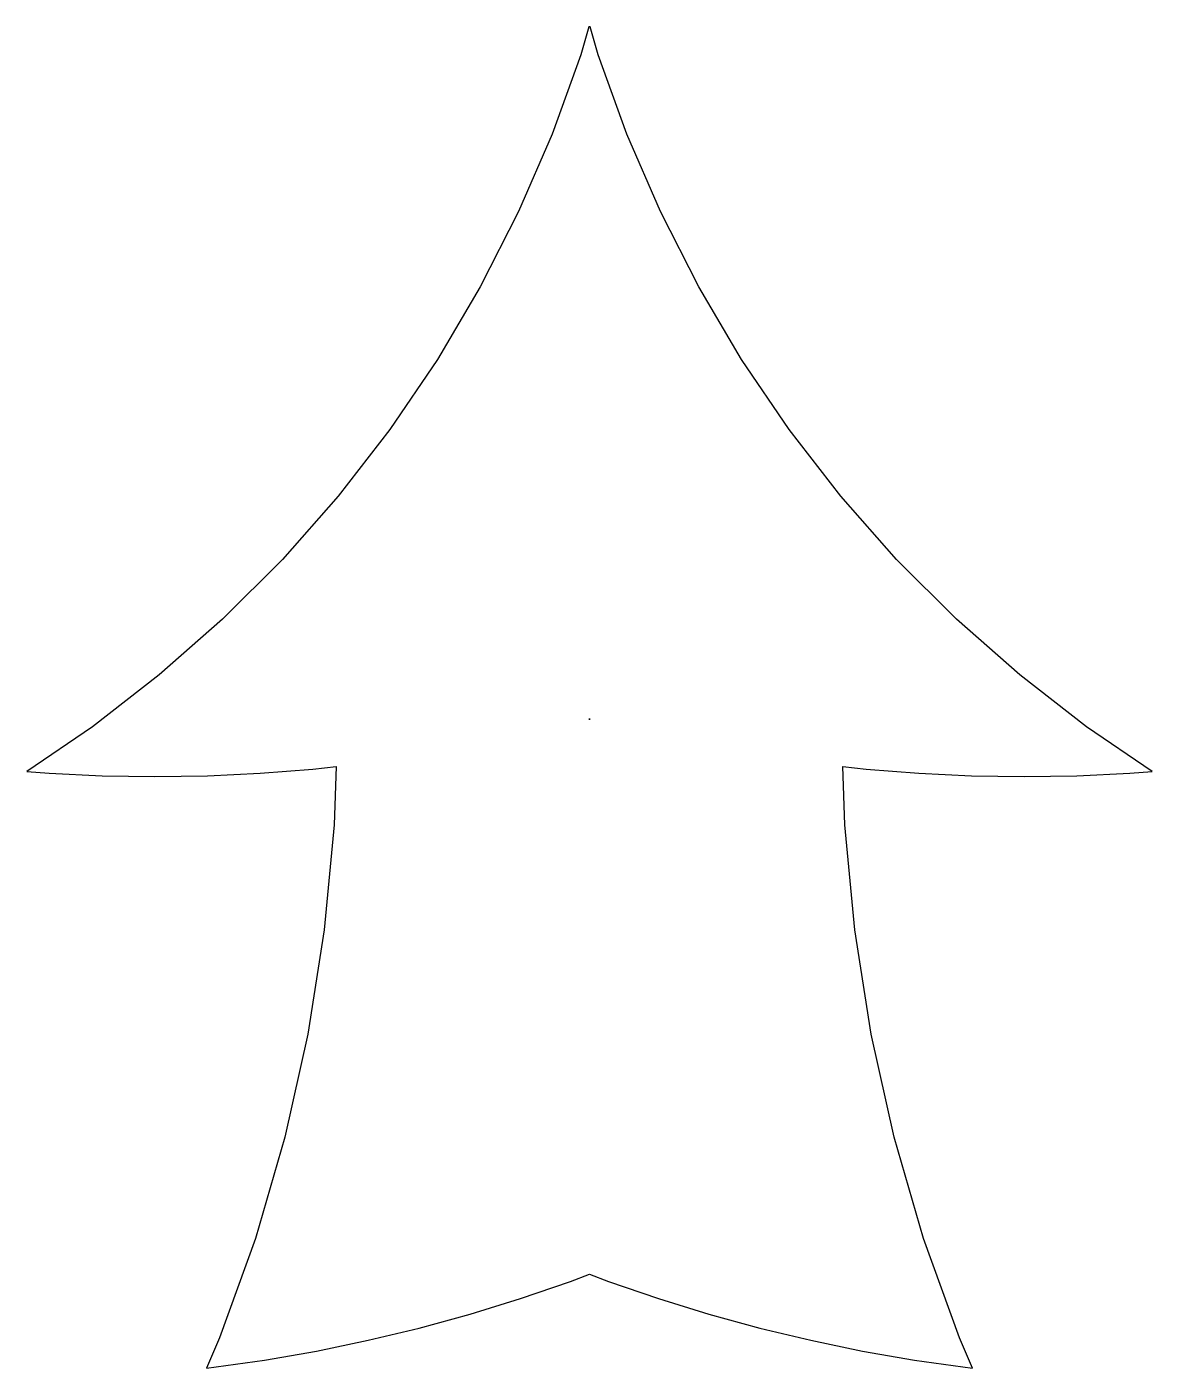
# Model space of a CAD drawing. Header units: metres. Extents: x -3.35 to 3.35, y -3.86 to 4.12.
import ezdxf

# ---------------------------------------------------------------- set-up
doc = ezdxf.new("R2010")
doc.units = ezdxf.units.M

msp = doc.modelspace()

# ---------------------------------------------------------------- linework, layer by layer
for p, q in [((-0.0037, 4.1219), (-0.052, 3.9557)), ((0.0037, 4.1219), (-0.0037, 4.1219)), ((0.052, 3.9557), (0.0037, 4.1219)), ((-0.052, 3.9557), (-0.2222, 3.4829)), ((0.2222, 3.4829), (0.052, 3.9557)), ((-0.2222, 3.4829), (-0.4218, 3.0216)), ((0.4218, 3.0216), (0.2222, 3.4829)), ((-0.4218, 3.0216), (-0.65, 2.5738)), ((0.65, 2.5738), (0.4218, 3.0216)), ((-0.65, 2.5738), (-0.9058, 2.1412)), ((0.9058, 2.1412), (0.65, 2.5738)), ((-0.9058, 2.1412), (-1.1883, 1.7256)), ((1.1883, 1.7256), (0.9058, 2.1412)), ((-1.1883, 1.7256), (-1.4963, 1.3285)), ((1.4963, 1.3285), (1.1883, 1.7256)), ((-1.4963, 1.3285), (-1.8287, 0.9515)), ((1.8287, 0.9515), (1.4963, 1.3285)), ((-1.8287, 0.9515), (-2.1841, 0.5961)), ((2.1841, 0.5961), (1.8287, 0.9515)), ((-2.1841, 0.5961), (-2.561, 0.2638)), ((2.561, 0.2638), (2.1841, 0.5961)), ((-2.561, 0.2638), (-2.9582, -0.0443)), ((2.9582, -0.0443), (2.561, 0.2638)), ((-0.0042, 0), (0, 0.0011)), ((0.0042, 0), (-0.0042, 0)), ((0, 0.0011), (0.0042, 0)), ((-2.9582, -0.0443), (-3.3499, -0.3105)), ((3.3499, -0.3105), (2.9582, -0.0443)), ((-3.3499, -0.3105), (-3.2161, -0.321)), ((-1.9603, -0.321), (-1.6471, -0.2964)), ((-1.6471, -0.2964), (-1.5088, -0.2811)), ((-1.5088, -0.2811), (-1.5197, -0.6279)), ((1.5197, -0.6279), (1.5088, -0.2811)), ((1.5088, -0.2811), (1.6471, -0.2964)), ((1.6471, -0.2964), (1.9603, -0.321)), ((3.2161, -0.321), (3.3499, -0.3105)), ((-3.2161, -0.321), (-2.9023, -0.3358)), ((-2.9023, -0.3358), (-2.5882, -0.3407)), ((-2.5882, -0.3407), (-2.2741, -0.3358)), ((-2.2741, -0.3358), (-1.9603, -0.321)), ((1.9603, -0.321), (2.2741, -0.3358)), ((2.2741, -0.3358), (2.5882, -0.3407)), ((2.5882, -0.3407), (2.9023, -0.3358)), ((2.9023, -0.3358), (3.2161, -0.321)), ((-1.5197, -0.6279), (-1.5788, -1.2533)), ((1.5788, -1.2533), (1.5197, -0.6279)), ((-1.5788, -1.2533), (-1.6771, -1.8738)), ((1.6771, -1.8738), (1.5788, -1.2533)), ((-1.6771, -1.8738), (-1.8142, -2.4869)), ((1.8142, -2.4869), (1.6771, -1.8738)), ((-1.8142, -2.4869), (-1.9894, -3.0902)), ((1.9894, -3.0902), (1.8142, -2.4869)), ((-1.9894, -3.0902), (-2.2022, -3.6812)), ((2.2022, -3.6812), (1.9894, -3.0902)), ((-0.4098, -3.4484), (-0.1126, -3.3466)), ((-0.1126, -3.3466), (0, -3.3041)), ((0, -3.3041), (0.1126, -3.3466)), ((0.1126, -3.3466), (0.4098, -3.4484)), ((-0.7101, -3.5408), (-0.4098, -3.4484)), ((0.4098, -3.4484), (0.7101, -3.5408)), ((-1.0131, -3.6236), (-0.7101, -3.5408)), ((0.7101, -3.5408), (1.0131, -3.6236)), ((-1.3186, -3.697), (-1.0131, -3.6236)), ((1.0131, -3.6236), (1.3186, -3.697)), ((-2.2022, -3.6812), (-2.2808, -3.8627)), ((-1.6262, -3.7607), (-1.3186, -3.697)), ((1.3186, -3.697), (1.6262, -3.7607)), ((2.2808, -3.8627), (2.2022, -3.6812)), ((-2.2808, -3.8627), (-1.9357, -3.8147)), ((-1.9357, -3.8147), (-1.6262, -3.7607)), ((1.6262, -3.7607), (1.9357, -3.8147)), ((1.9357, -3.8147), (2.2808, -3.8627))]:
    msp.add_line(p, q)

doc.saveas('drawing.dxf')
